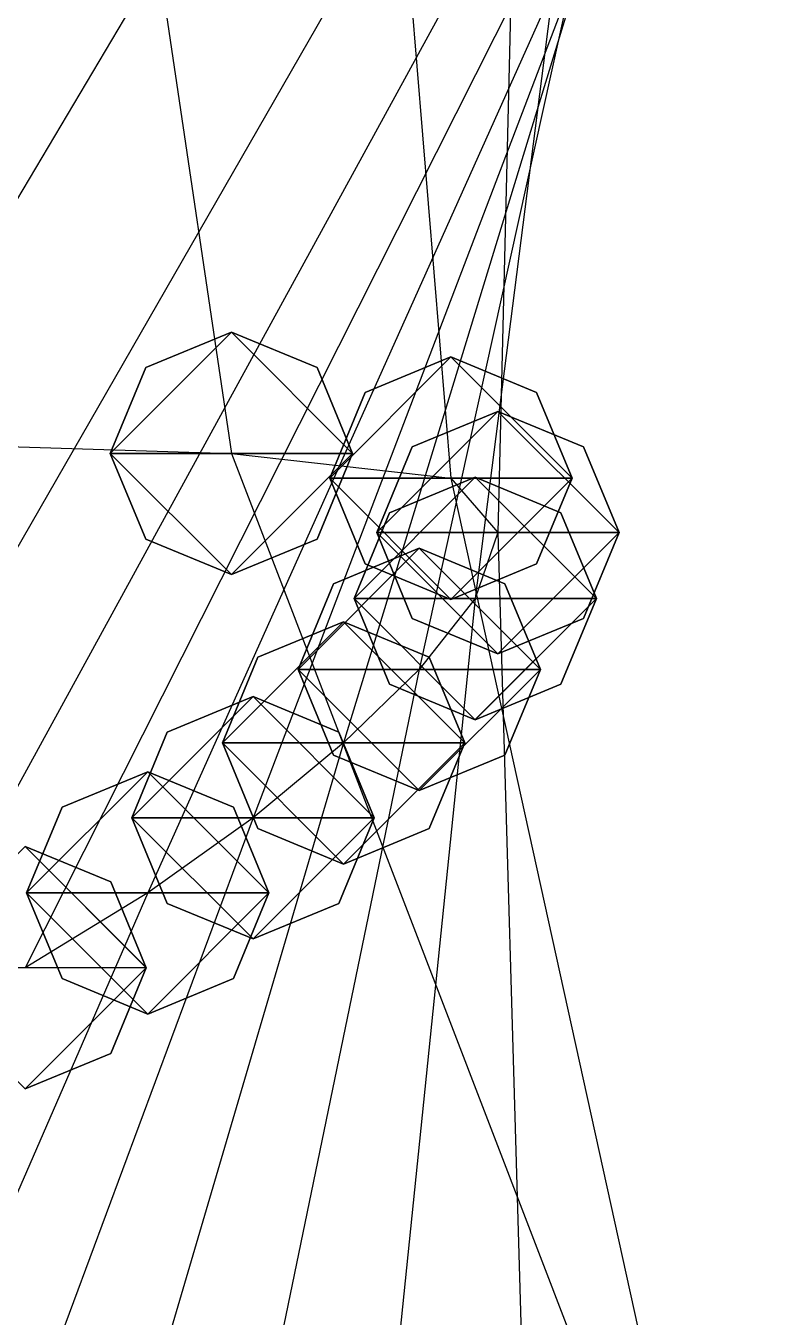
# Model space of a CAD drawing. Header units: metres. Extents: x -59 to 99, y -54 to 55.
# Drawn here: x 17.76 to 23.9, y -42.12 to -31.47 of the extents above; entities that cross this region are included whole.
import ezdxf

# ---------------------------------------------------------------- set-up
doc = ezdxf.new("R2010")
doc.units = ezdxf.units.M

msp = doc.modelspace()

# ---------------------------------------------------------------- linework, layer by layer
for p, q in [((17.856167, -24.179344, -226.0422), (19.45668, -34.996216, -230.62106)), ((20.374866, -24.415916, -222.66765), (21.267954, -35.200737, -227.69992)), ((21.91794, -24.778198, -217.48544), (21.655046, -35.650032, -221.26978)), ((22.865814, -25.227966, -211.04884), (21.468498, -36.19301, -213.49686)), ((23.448814, -25.732239, -203.83038), (21.00671, -36.778336, -205.11612)), ((23.780422, -26.268799, -196.1437), (20.382437, -37.384888, -196.42873)), ((23.901936, -26.82286, -188.20477), (19.634846, -38.001945, -187.59084)), ((23.807785, -27.383057, -180.18442), (18.766478, -38.622345, -178.70987)), ((23.455479, -27.937767, -172.24756), (17.753778, -39.23886, -169.88852)), ((22.7644, -28.472649, -164.59225), (16.542557, -39.84147, -161.26526)), ((21.603786, -28.967758, -157.50235), (15.020462, -40.412415, -153.09311)), ((19.771343, -29.39254, -151.4184), (12.923054, -40.910553, -145.96161)), ((19.771343, -29.39254, -151.4184), (12.923054, -40.910553, -145.96161)), ((19.45668, -33.996216, -230.6209), (18.749573, -34.28911, -230.62094)), ((19.45668, -33.996216, -230.6209), (18.749573, -34.28911, -230.62094)), ((19.45668, -33.996216, -230.6209), (18.749573, -34.28911, -230.62094)), ((19.45668, -33.996216, -230.6209), (18.749573, -34.28911, -230.62094)), ((20.163788, -34.28911, -230.62094), (19.45668, -33.996216, -230.6209)), ((20.163788, -34.28911, -230.62094), (19.45668, -33.996216, -230.6209)), ((20.163788, -34.28911, -230.62094), (19.45668, -33.996216, -230.6209)), ((20.163788, -34.28911, -230.62094), (19.45668, -33.996216, -230.6209)), ((18.749573, -34.28911, -230.62094), (18.45668, -34.996216, -230.62106)), ((18.749573, -34.28911, -230.62094), (18.45668, -34.996216, -230.62106)), ((18.749573, -34.28911, -230.62094), (18.45668, -34.996216, -230.62106)), ((18.749573, -34.28911, -230.62094), (18.45668, -34.996216, -230.62106)), ((20.45668, -34.996216, -230.62106), (20.163788, -34.28911, -230.62094)), ((20.45668, -34.996216, -230.62106), (20.163788, -34.28911, -230.62094)), ((20.45668, -34.996216, -230.62106), (20.163788, -34.28911, -230.62094)), ((20.45668, -34.996216, -230.62106), (20.163788, -34.28911, -230.62094)), ((21.267954, -34.200737, -227.69975), (20.560846, -34.49363, -227.6998)), ((21.267954, -34.200737, -227.69975), (20.560846, -34.49363, -227.6998)), ((21.267954, -34.200737, -227.69975), (20.560846, -34.49363, -227.6998)), ((21.267954, -34.200737, -227.69975), (20.560846, -34.49363, -227.6998)), ((21.975061, -34.49363, -227.6998), (21.267954, -34.200737, -227.69975)), ((21.975061, -34.49363, -227.6998), (21.267954, -34.200737, -227.69975)), ((21.975061, -34.49363, -227.6998), (21.267954, -34.200737, -227.69975)), ((21.975061, -34.49363, -227.6998), (21.267954, -34.200737, -227.69975)), ((20.560846, -34.49363, -227.6998), (20.267954, -35.200737, -227.69992)), ((20.560846, -34.49363, -227.6998), (20.267954, -35.200737, -227.69992)), ((20.560846, -34.49363, -227.6998), (20.267954, -35.200737, -227.69992)), ((20.560846, -34.49363, -227.6998), (20.267954, -35.200737, -227.69992)), ((22.267954, -35.200737, -227.69992), (21.975061, -34.49363, -227.6998)), ((22.267954, -35.200737, -227.69992), (21.975061, -34.49363, -227.6998)), ((22.267954, -35.200737, -227.69992), (21.975061, -34.49363, -227.6998)), ((22.267954, -35.200737, -227.69992), (21.975061, -34.49363, -227.6998)), ((21.655046, -34.650032, -221.2696), (20.947939, -34.942924, -221.26965)), ((21.655046, -34.650032, -221.2696), (20.947939, -34.942924, -221.26965)), ((21.655046, -34.650032, -221.2696), (20.947939, -34.942924, -221.26965)), ((21.655046, -34.650032, -221.2696), (20.947939, -34.942924, -221.26965)), ((22.362154, -34.942924, -221.26965), (21.655046, -34.650032, -221.2696)), ((22.362154, -34.942924, -221.26965), (21.655046, -34.650032, -221.2696)), ((22.362154, -34.942924, -221.26965), (21.655046, -34.650032, -221.2696)), ((22.362154, -34.942924, -221.26965), (21.655046, -34.650032, -221.2696)), ((15.117272, -34.86422, -232.50049), (19.45668, -34.996216, -230.62106)), ((18.45668, -34.996216, -230.62106), (18.749573, -35.703323, -230.62119)), ((18.45668, -34.996216, -230.62106), (18.749573, -35.703323, -230.62119)), ((18.45668, -34.996216, -230.62106), (18.749573, -35.703323, -230.62119)), ((18.45668, -34.996216, -230.62106), (18.749573, -35.703323, -230.62119)), ((19.45668, -34.996216, -230.62106), (21.267954, -35.200737, -227.69992)), ((19.45668, -34.996216, -230.62106), (23.58669, -45.74009, -236.24054)), ((20.163788, -35.703323, -230.62119), (20.45668, -34.996216, -230.62106)), ((20.163788, -35.703323, -230.62119), (20.45668, -34.996216, -230.62106)), ((20.163788, -35.703323, -230.62119), (20.45668, -34.996216, -230.62106)), ((20.163788, -35.703323, -230.62119), (20.45668, -34.996216, -230.62106)), ((20.947939, -34.942924, -221.26965), (20.655046, -35.650032, -221.26978)), ((20.947939, -34.942924, -221.26965), (20.655046, -35.650032, -221.26978)), ((20.947939, -34.942924, -221.26965), (20.655046, -35.650032, -221.26978)), ((20.947939, -34.942924, -221.26965), (20.655046, -35.650032, -221.26978)), ((22.655046, -35.650032, -221.26978), (22.362154, -34.942924, -221.26965)), ((22.655046, -35.650032, -221.26978), (22.362154, -34.942924, -221.26965)), ((22.655046, -35.650032, -221.26978), (22.362154, -34.942924, -221.26965)), ((22.655046, -35.650032, -221.26978), (22.362154, -34.942924, -221.26965)), ((20.267954, -35.200737, -227.69992), (20.560846, -35.907845, -227.70004)), ((20.267954, -35.200737, -227.69992), (20.560846, -35.907845, -227.70004)), ((20.267954, -35.200737, -227.69992), (20.560846, -35.907845, -227.70004)), ((20.267954, -35.200737, -227.69992), (20.560846, -35.907845, -227.70004)), ((21.468498, -35.19301, -213.49669), (20.76139, -35.4859, -213.49673)), ((21.468498, -35.19301, -213.49669), (20.76139, -35.4859, -213.49673)), ((21.468498, -35.19301, -213.49669), (20.76139, -35.4859, -213.49673)), ((21.468498, -35.19301, -213.49669), (20.76139, -35.4859, -213.49673)), ((21.267954, -35.200737, -227.69992), (21.655046, -35.650032, -221.26978)), ((21.267954, -35.200737, -227.69992), (23.586693, -45.74009, -236.24054)), ((22.175606, -35.4859, -213.49673), (21.468498, -35.19301, -213.49669)), ((22.175606, -35.4859, -213.49673), (21.468498, -35.19301, -213.49669)), ((22.175606, -35.4859, -213.49673), (21.468498, -35.19301, -213.49669)), ((22.175606, -35.4859, -213.49673), (21.468498, -35.19301, -213.49669)), ((21.975061, -35.907845, -227.70004), (22.267954, -35.200737, -227.69992)), ((21.975061, -35.907845, -227.70004), (22.267954, -35.200737, -227.69992)), ((21.975061, -35.907845, -227.70004), (22.267954, -35.200737, -227.69992)), ((21.975061, -35.907845, -227.70004), (22.267954, -35.200737, -227.69992)), ((20.76139, -35.4859, -213.49673), (20.468498, -36.19301, -213.49686)), ((20.76139, -35.4859, -213.49673), (20.468498, -36.19301, -213.49686)), ((20.76139, -35.4859, -213.49673), (20.468498, -36.19301, -213.49686)), ((20.76139, -35.4859, -213.49673), (20.468498, -36.19301, -213.49686)), ((22.468498, -36.19301, -213.49686), (22.175606, -35.4859, -213.49673)), ((22.468498, -36.19301, -213.49686), (22.175606, -35.4859, -213.49673)), ((22.468498, -36.19301, -213.49686), (22.175606, -35.4859, -213.49673)), ((22.468498, -36.19301, -213.49686), (22.175606, -35.4859, -213.49673)), ((20.655046, -35.650032, -221.26978), (20.947939, -36.35714, -221.2699)), ((20.655046, -35.650032, -221.26978), (20.947939, -36.35714, -221.2699)), ((20.655046, -35.650032, -221.26978), (20.947939, -36.35714, -221.2699)), ((20.655046, -35.650032, -221.26978), (20.947939, -36.35714, -221.2699)), ((21.655046, -35.650032, -221.26978), (21.468498, -36.19301, -213.49686)), ((21.655046, -35.650032, -221.26978), (21.967289, -46.427788, -226.39653)), ((22.362154, -36.35714, -221.2699), (22.655046, -35.650032, -221.26978)), ((22.362154, -36.35714, -221.2699), (22.655046, -35.650032, -221.26978)), ((22.362154, -36.35714, -221.2699), (22.655046, -35.650032, -221.26978)), ((22.362154, -36.35714, -221.2699), (22.655046, -35.650032, -221.26978)), ((18.749573, -35.703323, -230.62119), (19.45668, -35.996216, -230.62123)), ((18.749573, -35.703323, -230.62119), (19.45668, -35.996216, -230.62123)), ((18.749573, -35.703323, -230.62119), (19.45668, -35.996216, -230.62123)), ((18.749573, -35.703323, -230.62119), (19.45668, -35.996216, -230.62123)), ((19.45668, -35.996216, -230.62123), (20.163788, -35.703323, -230.62119)), ((19.45668, -35.996216, -230.62123), (20.163788, -35.703323, -230.62119)), ((19.45668, -35.996216, -230.62123), (20.163788, -35.703323, -230.62119)), ((19.45668, -35.996216, -230.62123), (20.163788, -35.703323, -230.62119)), ((21.00671, -35.778336, -205.11595), (20.299603, -36.071228, -205.116)), ((21.00671, -35.778336, -205.11595), (20.299603, -36.071228, -205.116)), ((21.00671, -35.778336, -205.11595), (20.299603, -36.071228, -205.116)), ((21.00671, -35.778336, -205.11595), (20.299603, -36.071228, -205.116)), ((21.713818, -36.071228, -205.116), (21.00671, -35.778336, -205.11595)), ((21.713818, -36.071228, -205.116), (21.00671, -35.778336, -205.11595)), ((21.713818, -36.071228, -205.116), (21.00671, -35.778336, -205.11595)), ((21.713818, -36.071228, -205.116), (21.00671, -35.778336, -205.11595)), ((20.560846, -35.907845, -227.70004), (21.267954, -36.200737, -227.70009)), ((20.560846, -35.907845, -227.70004), (21.267954, -36.200737, -227.70009)), ((20.560846, -35.907845, -227.70004), (21.267954, -36.200737, -227.70009)), ((20.560846, -35.907845, -227.70004), (21.267954, -36.200737, -227.70009)), ((21.267954, -36.200737, -227.70009), (21.975061, -35.907845, -227.70004)), ((21.267954, -36.200737, -227.70009), (21.975061, -35.907845, -227.70004)), ((21.267954, -36.200737, -227.70009), (21.975061, -35.907845, -227.70004)), ((21.267954, -36.200737, -227.70009), (21.975061, -35.907845, -227.70004)), ((20.299603, -36.071228, -205.116), (20.00671, -36.778336, -205.11612)), ((20.299603, -36.071228, -205.116), (20.00671, -36.778336, -205.11612)), ((20.299603, -36.071228, -205.116), (20.00671, -36.778336, -205.11612)), ((20.299603, -36.071228, -205.116), (20.00671, -36.778336, -205.11612)), ((22.00671, -36.778336, -205.11612), (21.713818, -36.071228, -205.116)), ((22.00671, -36.778336, -205.11612), (21.713818, -36.071228, -205.116)), ((22.00671, -36.778336, -205.11612), (21.713818, -36.071228, -205.116)), ((22.00671, -36.778336, -205.11612), (21.713818, -36.071228, -205.116)), ((21.468498, -36.19301, -213.49686), (20.347887, -47.11548, -216.55252)), ((20.468498, -36.19301, -213.49686), (20.76139, -36.900116, -213.49698)), ((20.468498, -36.19301, -213.49686), (20.76139, -36.900116, -213.49698)), ((20.468498, -36.19301, -213.49686), (20.76139, -36.900116, -213.49698)), ((20.468498, -36.19301, -213.49686), (20.76139, -36.900116, -213.49698)), ((21.468498, -36.19301, -213.49686), (21.00671, -36.778336, -205.11612)), ((22.175606, -36.900116, -213.49698), (22.468498, -36.19301, -213.49686)), ((22.175606, -36.900116, -213.49698), (22.468498, -36.19301, -213.49686)), ((22.175606, -36.900116, -213.49698), (22.468498, -36.19301, -213.49686)), ((22.175606, -36.900116, -213.49698), (22.468498, -36.19301, -213.49686)), ((20.382437, -36.384888, -196.42856), (19.67533, -36.67778, -196.4286)), ((20.382437, -36.384888, -196.42856), (19.67533, -36.67778, -196.4286)), ((20.382437, -36.384888, -196.42856), (19.67533, -36.67778, -196.4286)), ((20.382437, -36.384888, -196.42856), (19.67533, -36.67778, -196.4286)), ((21.089544, -36.67778, -196.4286), (20.382437, -36.384888, -196.42856)), ((21.089544, -36.67778, -196.4286), (20.382437, -36.384888, -196.42856)), ((21.089544, -36.67778, -196.4286), (20.382437, -36.384888, -196.42856)), ((21.089544, -36.67778, -196.4286), (20.382437, -36.384888, -196.42856)), ((20.947939, -36.35714, -221.2699), (21.655046, -36.650032, -221.26994)), ((20.947939, -36.35714, -221.2699), (21.655046, -36.650032, -221.26994)), ((20.947939, -36.35714, -221.2699), (21.655046, -36.650032, -221.26994)), ((20.947939, -36.35714, -221.2699), (21.655046, -36.650032, -221.26994)), ((21.655046, -36.650032, -221.26994), (22.362154, -36.35714, -221.2699)), ((21.655046, -36.650032, -221.26994), (22.362154, -36.35714, -221.2699)), ((21.655046, -36.650032, -221.26994), (22.362154, -36.35714, -221.2699)), ((21.655046, -36.650032, -221.26994), (22.362154, -36.35714, -221.2699)), ((19.67533, -36.67778, -196.4286), (19.382437, -37.384888, -196.42873)), ((19.67533, -36.67778, -196.4286), (19.382437, -37.384888, -196.42873)), ((19.67533, -36.67778, -196.4286), (19.382437, -37.384888, -196.42873)), ((19.67533, -36.67778, -196.4286), (19.382437, -37.384888, -196.42873)), ((21.382437, -37.384888, -196.42873), (21.089544, -36.67778, -196.4286)), ((21.382437, -37.384888, -196.42873), (21.089544, -36.67778, -196.4286)), ((21.382437, -37.384888, -196.42873), (21.089544, -36.67778, -196.4286)), ((21.382437, -37.384888, -196.42873), (21.089544, -36.67778, -196.4286)), ((21.00671, -36.778336, -205.11612), (18.728481, -47.803177, -206.7085)), ((20.00671, -36.778336, -205.11612), (20.299603, -37.485443, -205.11624)), ((20.00671, -36.778336, -205.11612), (20.299603, -37.485443, -205.11624)), ((20.00671, -36.778336, -205.11612), (20.299603, -37.485443, -205.11624)), ((20.00671, -36.778336, -205.11612), (20.299603, -37.485443, -205.11624)), ((21.00671, -36.778336, -205.11612), (20.382437, -37.384888, -196.42873)), ((21.713818, -37.485443, -205.11624), (22.00671, -36.778336, -205.11612)), ((21.713818, -37.485443, -205.11624), (22.00671, -36.778336, -205.11612)), ((21.713818, -37.485443, -205.11624), (22.00671, -36.778336, -205.11612)), ((21.713818, -37.485443, -205.11624), (22.00671, -36.778336, -205.11612)), ((20.76139, -36.900116, -213.49698), (21.468498, -37.19301, -213.49702)), ((20.76139, -36.900116, -213.49698), (21.468498, -37.19301, -213.49702)), ((20.76139, -36.900116, -213.49698), (21.468498, -37.19301, -213.49702)), ((20.76139, -36.900116, -213.49698), (21.468498, -37.19301, -213.49702)), ((21.468498, -37.19301, -213.49702), (22.175606, -36.900116, -213.49698)), ((21.468498, -37.19301, -213.49702), (22.175606, -36.900116, -213.49698)), ((21.468498, -37.19301, -213.49702), (22.175606, -36.900116, -213.49698)), ((21.468498, -37.19301, -213.49702), (22.175606, -36.900116, -213.49698)), ((19.634846, -37.001945, -187.59067), (18.927738, -37.294838, -187.59071)), ((19.634846, -37.001945, -187.59067), (18.927738, -37.294838, -187.59071)), ((19.634846, -37.001945, -187.59067), (18.927738, -37.294838, -187.59071)), ((19.634846, -37.001945, -187.59067), (18.927738, -37.294838, -187.59071)), ((20.341953, -37.294838, -187.59071), (19.634846, -37.001945, -187.59067)), ((20.341953, -37.294838, -187.59071), (19.634846, -37.001945, -187.59067)), ((20.341953, -37.294838, -187.59071), (19.634846, -37.001945, -187.59067)), ((20.341953, -37.294838, -187.59071), (19.634846, -37.001945, -187.59067)), ((20.382437, -37.384888, -196.42873), (17.109081, -48.490868, -196.86449)), ((18.927738, -37.294838, -187.59071), (18.634846, -38.001945, -187.59084)), ((18.927738, -37.294838, -187.59071), (18.634846, -38.001945, -187.59084)), ((18.927738, -37.294838, -187.59071), (18.634846, -38.001945, -187.59084)), ((18.927738, -37.294838, -187.59071), (18.634846, -38.001945, -187.59084)), ((19.382437, -37.384888, -196.42873), (19.67533, -38.091995, -196.42885)), ((19.382437, -37.384888, -196.42873), (19.67533, -38.091995, -196.42885)), ((19.382437, -37.384888, -196.42873), (19.67533, -38.091995, -196.42885)), ((19.382437, -37.384888, -196.42873), (19.67533, -38.091995, -196.42885)), ((20.382437, -37.384888, -196.42873), (19.634846, -38.001945, -187.59084)), ((20.634846, -38.001945, -187.59084), (20.341953, -37.294838, -187.59071)), ((20.634846, -38.001945, -187.59084), (20.341953, -37.294838, -187.59071)), ((20.634846, -38.001945, -187.59084), (20.341953, -37.294838, -187.59071)), ((20.634846, -38.001945, -187.59084), (20.341953, -37.294838, -187.59071)), ((21.089544, -38.091995, -196.42885), (21.382437, -37.384888, -196.42873)), ((21.089544, -38.091995, -196.42885), (21.382437, -37.384888, -196.42873)), ((21.089544, -38.091995, -196.42885), (21.382437, -37.384888, -196.42873)), ((21.089544, -38.091995, -196.42885), (21.382437, -37.384888, -196.42873)), ((20.299603, -37.485443, -205.11624), (21.00671, -37.778336, -205.11629)), ((20.299603, -37.485443, -205.11624), (21.00671, -37.778336, -205.11629)), ((20.299603, -37.485443, -205.11624), (21.00671, -37.778336, -205.11629)), ((20.299603, -37.485443, -205.11624), (21.00671, -37.778336, -205.11629)), ((21.00671, -37.778336, -205.11629), (21.713818, -37.485443, -205.11624)), ((21.00671, -37.778336, -205.11629), (21.713818, -37.485443, -205.11624)), ((21.00671, -37.778336, -205.11629), (21.713818, -37.485443, -205.11624)), ((21.00671, -37.778336, -205.11629), (21.713818, -37.485443, -205.11624)), ((18.766478, -37.622345, -178.7097), (18.05937, -37.915237, -178.70975)), ((18.766478, -37.622345, -178.7097), (18.05937, -37.915237, -178.70975)), ((18.766478, -37.622345, -178.7097), (18.05937, -37.915237, -178.70975)), ((18.766478, -37.622345, -178.7097), (18.05937, -37.915237, -178.70975)), ((19.473585, -37.915237, -178.70975), (18.766478, -37.622345, -178.7097)), ((19.473585, -37.915237, -178.70975), (18.766478, -37.622345, -178.7097)), ((19.473585, -37.915237, -178.70975), (18.766478, -37.622345, -178.7097)), ((19.473585, -37.915237, -178.70975), (18.766478, -37.622345, -178.7097)), ((18.05937, -37.915237, -178.70975), (17.766478, -38.622345, -178.70987)), ((18.05937, -37.915237, -178.70975), (17.766478, -38.622345, -178.70987)), ((18.05937, -37.915237, -178.70975), (17.766478, -38.622345, -178.70987)), ((18.05937, -37.915237, -178.70975), (17.766478, -38.622345, -178.70987)), ((19.766478, -38.622345, -178.70987), (19.473585, -37.915237, -178.70975)), ((19.766478, -38.622345, -178.70987), (19.473585, -37.915237, -178.70975)), ((19.766478, -38.622345, -178.70987), (19.473585, -37.915237, -178.70975)), ((19.766478, -38.622345, -178.70987), (19.473585, -37.915237, -178.70975)), ((19.634846, -38.001945, -187.59084), (15.4896755, -49.178566, -187.02048)), ((18.634846, -38.001945, -187.59084), (18.927738, -38.709053, -187.59096)), ((18.634846, -38.001945, -187.59084), (18.927738, -38.709053, -187.59096)), ((18.634846, -38.001945, -187.59084), (18.927738, -38.709053, -187.59096)), ((18.634846, -38.001945, -187.59084), (18.927738, -38.709053, -187.59096)), ((19.634846, -38.001945, -187.59084), (18.766478, -38.622345, -178.70987)), ((20.341953, -38.709053, -187.59096), (20.634846, -38.001945, -187.59084)), ((20.341953, -38.709053, -187.59096), (20.634846, -38.001945, -187.59084)), ((20.341953, -38.709053, -187.59096), (20.634846, -38.001945, -187.59084)), ((20.341953, -38.709053, -187.59096), (20.634846, -38.001945, -187.59084)), ((19.67533, -38.091995, -196.42885), (20.382437, -38.384888, -196.4289)), ((19.67533, -38.091995, -196.42885), (20.382437, -38.384888, -196.4289)), ((19.67533, -38.091995, -196.42885), (20.382437, -38.384888, -196.4289)), ((19.67533, -38.091995, -196.42885), (20.382437, -38.384888, -196.4289)), ((20.382437, -38.384888, -196.4289), (21.089544, -38.091995, -196.42885)), ((20.382437, -38.384888, -196.4289), (21.089544, -38.091995, -196.42885)), ((20.382437, -38.384888, -196.4289), (21.089544, -38.091995, -196.42885)), ((20.382437, -38.384888, -196.4289), (21.089544, -38.091995, -196.42885)), ((18.460886, -38.531754, -169.8884), (17.753778, -38.23886, -169.88835)), ((18.460886, -38.531754, -169.8884), (17.753778, -38.23886, -169.88835)), ((18.460886, -38.531754, -169.8884), (17.753778, -38.23886, -169.88835)), ((18.460886, -38.531754, -169.8884), (17.753778, -38.23886, -169.88835)), ((18.753778, -39.23886, -169.88852), (18.460886, -38.531754, -169.8884)), ((18.753778, -39.23886, -169.88852), (18.460886, -38.531754, -169.8884)), ((18.753778, -39.23886, -169.88852), (18.460886, -38.531754, -169.8884)), ((18.753778, -39.23886, -169.88852), (18.460886, -38.531754, -169.8884)), ((18.766478, -38.622345, -178.70987), (13.870272, -49.866257, -177.17647)), ((18.766478, -38.622345, -178.70987), (17.753778, -39.23886, -169.88852)), ((17.766478, -38.622345, -178.70987), (18.05937, -39.329453, -178.70999)), ((17.766478, -38.622345, -178.70987), (18.05937, -39.329453, -178.70999)), ((17.766478, -38.622345, -178.70987), (18.05937, -39.329453, -178.70999)), ((17.766478, -38.622345, -178.70987), (18.05937, -39.329453, -178.70999)), ((19.473585, -39.329453, -178.70999), (19.766478, -38.622345, -178.70987)), ((19.473585, -39.329453, -178.70999), (19.766478, -38.622345, -178.70987)), ((19.473585, -39.329453, -178.70999), (19.766478, -38.622345, -178.70987)), ((19.473585, -39.329453, -178.70999), (19.766478, -38.622345, -178.70987)), ((18.927738, -38.709053, -187.59096), (19.634846, -39.001945, -187.591)), ((18.927738, -38.709053, -187.59096), (19.634846, -39.001945, -187.591)), ((18.927738, -38.709053, -187.59096), (19.634846, -39.001945, -187.591)), ((18.927738, -38.709053, -187.59096), (19.634846, -39.001945, -187.591)), ((19.634846, -39.001945, -187.591), (20.341953, -38.709053, -187.59096)), ((19.634846, -39.001945, -187.591), (20.341953, -38.709053, -187.59096)), ((19.634846, -39.001945, -187.591), (20.341953, -38.709053, -187.59096)), ((19.634846, -39.001945, -187.591), (20.341953, -38.709053, -187.59096)), ((18.460886, -39.94597, -169.88864), (18.753778, -39.23886, -169.88852)), ((18.460886, -39.94597, -169.88864), (18.753778, -39.23886, -169.88852)), ((18.460886, -39.94597, -169.88864), (18.753778, -39.23886, -169.88852)), ((18.460886, -39.94597, -169.88864), (18.753778, -39.23886, -169.88852)), ((18.05937, -39.329453, -178.70999), (18.766478, -39.622345, -178.71004)), ((18.05937, -39.329453, -178.70999), (18.766478, -39.622345, -178.71004)), ((18.05937, -39.329453, -178.70999), (18.766478, -39.622345, -178.71004)), ((18.05937, -39.329453, -178.70999), (18.766478, -39.622345, -178.71004)), ((18.766478, -39.622345, -178.71004), (19.473585, -39.329453, -178.70999)), ((18.766478, -39.622345, -178.71004), (19.473585, -39.329453, -178.70999)), ((18.766478, -39.622345, -178.71004), (19.473585, -39.329453, -178.70999)), ((18.766478, -39.622345, -178.71004), (19.473585, -39.329453, -178.70999)), ((17.753778, -40.23886, -169.88869), (18.460886, -39.94597, -169.88864)), ((17.753778, -40.23886, -169.88869), (18.460886, -39.94597, -169.88864)), ((17.753778, -40.23886, -169.88869), (18.460886, -39.94597, -169.88864)), ((17.753778, -40.23886, -169.88869), (18.460886, -39.94597, -169.88864))]:
    msp.add_line(p, q)
for points in [[(18.45668, -34.996216, -230.62106), (18.749573, -34.28911, -230.62094), (19.45668, -33.996216, -230.6209), (19.45678, -33.996117, -230.62079)], [(18.45668, -34.996216, -230.62106), (18.749573, -34.28911, -230.62094), (19.45668, -33.996216, -230.6209), (19.45678, -33.996117, -230.62079)], [(18.45668, -34.996216, -230.62106), (18.749573, -34.28911, -230.62094), (19.45668, -33.996216, -230.6209), (19.45678, -33.996117, -230.62079)], [(18.45668, -34.996216, -230.62106), (18.749573, -34.28911, -230.62094), (19.45668, -33.996216, -230.6209), (19.45678, -33.996117, -230.62079)], [(18.45668, -34.996216, -230.62106), (19.45668, -33.996216, -230.6209), (20.45668, -34.996216, -230.62106), (20.45678, -34.996117, -230.62096)], [(18.45668, -34.996216, -230.62106), (19.45668, -33.996216, -230.6209), (20.45668, -34.996216, -230.62106), (20.45678, -34.996117, -230.62096)], [(18.45668, -34.996216, -230.62106), (19.45668, -33.996216, -230.6209), (20.45668, -34.996216, -230.62106), (20.45678, -34.996117, -230.62096)], [(18.45668, -34.996216, -230.62106), (19.45668, -33.996216, -230.6209), (20.45668, -34.996216, -230.62106), (20.45678, -34.996117, -230.62096)], [(19.45668, -33.996216, -230.6209), (20.163788, -34.28911, -230.62094), (20.45668, -34.996216, -230.62106), (20.45678, -34.996117, -230.62096)], [(19.45668, -33.996216, -230.6209), (20.163788, -34.28911, -230.62094), (20.45668, -34.996216, -230.62106), (20.45678, -34.996117, -230.62096)], [(19.45668, -33.996216, -230.6209), (20.163788, -34.28911, -230.62094), (20.45668, -34.996216, -230.62106), (20.45678, -34.996117, -230.62096)], [(19.45668, -33.996216, -230.6209), (20.163788, -34.28911, -230.62094), (20.45668, -34.996216, -230.62106), (20.45678, -34.996117, -230.62096)], [(20.267954, -35.200737, -227.69992), (20.560846, -34.49363, -227.6998), (21.267954, -34.200737, -227.69975), (21.268053, -34.200638, -227.69965)], [(20.267954, -35.200737, -227.69992), (20.560846, -34.49363, -227.6998), (21.267954, -34.200737, -227.69975), (21.268053, -34.200638, -227.69965)], [(20.267954, -35.200737, -227.69992), (20.560846, -34.49363, -227.6998), (21.267954, -34.200737, -227.69975), (21.268053, -34.200638, -227.69965)], [(20.267954, -35.200737, -227.69992), (20.560846, -34.49363, -227.6998), (21.267954, -34.200737, -227.69975), (21.268053, -34.200638, -227.69965)], [(20.267954, -35.200737, -227.69992), (21.267954, -34.200737, -227.69975), (22.267954, -35.200737, -227.69992), (22.268053, -35.200638, -227.69981)], [(20.267954, -35.200737, -227.69992), (21.267954, -34.200737, -227.69975), (22.267954, -35.200737, -227.69992), (22.268053, -35.200638, -227.69981)], [(20.267954, -35.200737, -227.69992), (21.267954, -34.200737, -227.69975), (22.267954, -35.200737, -227.69992), (22.268053, -35.200638, -227.69981)], [(20.267954, -35.200737, -227.69992), (21.267954, -34.200737, -227.69975), (22.267954, -35.200737, -227.69992), (22.268053, -35.200638, -227.69981)], [(21.267954, -34.200737, -227.69975), (21.975061, -34.49363, -227.6998), (22.267954, -35.200737, -227.69992), (22.268053, -35.200638, -227.69981)], [(21.267954, -34.200737, -227.69975), (21.975061, -34.49363, -227.6998), (22.267954, -35.200737, -227.69992), (22.268053, -35.200638, -227.69981)], [(21.267954, -34.200737, -227.69975), (21.975061, -34.49363, -227.6998), (22.267954, -35.200737, -227.69992), (22.268053, -35.200638, -227.69981)], [(21.267954, -34.200737, -227.69975), (21.975061, -34.49363, -227.6998), (22.267954, -35.200737, -227.69992), (22.268053, -35.200638, -227.69981)], [(20.655046, -35.650032, -221.26978), (20.947939, -34.942924, -221.26965), (21.655046, -34.650032, -221.2696), (21.655146, -34.649933, -221.2695)], [(20.655046, -35.650032, -221.26978), (20.947939, -34.942924, -221.26965), (21.655046, -34.650032, -221.2696), (21.655146, -34.649933, -221.2695)], [(20.655046, -35.650032, -221.26978), (20.947939, -34.942924, -221.26965), (21.655046, -34.650032, -221.2696), (21.655146, -34.649933, -221.2695)], [(20.655046, -35.650032, -221.26978), (20.947939, -34.942924, -221.26965), (21.655046, -34.650032, -221.2696), (21.655146, -34.649933, -221.2695)], [(20.655046, -35.650032, -221.26978), (21.655046, -34.650032, -221.2696), (22.655046, -35.650032, -221.26978), (22.655146, -35.649933, -221.26967)], [(20.655046, -35.650032, -221.26978), (21.655046, -34.650032, -221.2696), (22.655046, -35.650032, -221.26978), (22.655146, -35.649933, -221.26967)], [(20.655046, -35.650032, -221.26978), (21.655046, -34.650032, -221.2696), (22.655046, -35.650032, -221.26978), (22.655146, -35.649933, -221.26967)], [(20.655046, -35.650032, -221.26978), (21.655046, -34.650032, -221.2696), (22.655046, -35.650032, -221.26978), (22.655146, -35.649933, -221.26967)], [(21.655046, -34.650032, -221.2696), (22.362154, -34.942924, -221.26965), (22.655046, -35.650032, -221.26978), (22.655146, -35.649933, -221.26967)], [(21.655046, -34.650032, -221.2696), (22.362154, -34.942924, -221.26965), (22.655046, -35.650032, -221.26978), (22.655146, -35.649933, -221.26967)], [(21.655046, -34.650032, -221.2696), (22.362154, -34.942924, -221.26965), (22.655046, -35.650032, -221.26978), (22.655146, -35.649933, -221.26967)], [(21.655046, -34.650032, -221.2696), (22.362154, -34.942924, -221.26965), (22.655046, -35.650032, -221.26978), (22.655146, -35.649933, -221.26967)], [(19.45668, -35.996216, -230.62123), (18.749573, -35.703323, -230.62119), (18.45668, -34.996216, -230.62106), (18.45678, -34.996117, -230.62096)], [(20.45668, -34.996216, -230.62106), (19.45668, -35.996216, -230.62123), (18.45668, -34.996216, -230.62106), (18.45678, -34.996117, -230.62096)], [(19.45668, -35.996216, -230.62123), (18.749573, -35.703323, -230.62119), (18.45668, -34.996216, -230.62106), (18.45678, -34.996117, -230.62096)], [(20.45668, -34.996216, -230.62106), (19.45668, -35.996216, -230.62123), (18.45668, -34.996216, -230.62106), (18.45678, -34.996117, -230.62096)], [(19.45668, -35.996216, -230.62123), (18.749573, -35.703323, -230.62119), (18.45668, -34.996216, -230.62106), (18.45678, -34.996117, -230.62096)], [(20.45668, -34.996216, -230.62106), (19.45668, -35.996216, -230.62123), (18.45668, -34.996216, -230.62106), (18.45678, -34.996117, -230.62096)], [(19.45668, -35.996216, -230.62123), (18.749573, -35.703323, -230.62119), (18.45668, -34.996216, -230.62106), (18.45678, -34.996117, -230.62096)], [(20.45668, -34.996216, -230.62106), (19.45668, -35.996216, -230.62123), (18.45668, -34.996216, -230.62106), (18.45678, -34.996117, -230.62096)], [(20.45668, -34.996216, -230.62106), (20.163788, -35.703323, -230.62119), (19.45668, -35.996216, -230.62123), (19.45678, -35.996117, -230.62112)], [(20.45668, -34.996216, -230.62106), (20.163788, -35.703323, -230.62119), (19.45668, -35.996216, -230.62123), (19.45678, -35.996117, -230.62112)], [(20.45668, -34.996216, -230.62106), (20.163788, -35.703323, -230.62119), (19.45668, -35.996216, -230.62123), (19.45678, -35.996117, -230.62112)], [(20.45668, -34.996216, -230.62106), (20.163788, -35.703323, -230.62119), (19.45668, -35.996216, -230.62123), (19.45678, -35.996117, -230.62112)], [(21.267954, -36.200737, -227.70009), (20.560846, -35.907845, -227.70004), (20.267954, -35.200737, -227.69992), (20.268053, -35.200638, -227.69981)], [(22.267954, -35.200737, -227.69992), (21.267954, -36.200737, -227.70009), (20.267954, -35.200737, -227.69992), (20.268053, -35.200638, -227.69981)], [(21.267954, -36.200737, -227.70009), (20.560846, -35.907845, -227.70004), (20.267954, -35.200737, -227.69992), (20.268053, -35.200638, -227.69981)], [(22.267954, -35.200737, -227.69992), (21.267954, -36.200737, -227.70009), (20.267954, -35.200737, -227.69992), (20.268053, -35.200638, -227.69981)], [(21.267954, -36.200737, -227.70009), (20.560846, -35.907845, -227.70004), (20.267954, -35.200737, -227.69992), (20.268053, -35.200638, -227.69981)], [(22.267954, -35.200737, -227.69992), (21.267954, -36.200737, -227.70009), (20.267954, -35.200737, -227.69992), (20.268053, -35.200638, -227.69981)], [(21.267954, -36.200737, -227.70009), (20.560846, -35.907845, -227.70004), (20.267954, -35.200737, -227.69992), (20.268053, -35.200638, -227.69981)], [(22.267954, -35.200737, -227.69992), (21.267954, -36.200737, -227.70009), (20.267954, -35.200737, -227.69992), (20.268053, -35.200638, -227.69981)], [(20.468498, -36.19301, -213.49686), (20.76139, -35.4859, -213.49673), (21.468498, -35.19301, -213.49669), (21.468597, -35.19291, -213.49658)], [(20.468498, -36.19301, -213.49686), (20.76139, -35.4859, -213.49673), (21.468498, -35.19301, -213.49669), (21.468597, -35.19291, -213.49658)], [(20.468498, -36.19301, -213.49686), (20.76139, -35.4859, -213.49673), (21.468498, -35.19301, -213.49669), (21.468597, -35.19291, -213.49658)], [(20.468498, -36.19301, -213.49686), (20.76139, -35.4859, -213.49673), (21.468498, -35.19301, -213.49669), (21.468597, -35.19291, -213.49658)], [(20.468498, -36.19301, -213.49686), (21.468498, -35.19301, -213.49669), (22.468498, -36.19301, -213.49686), (22.468597, -36.19291, -213.49675)], [(20.468498, -36.19301, -213.49686), (21.468498, -35.19301, -213.49669), (22.468498, -36.19301, -213.49686), (22.468597, -36.19291, -213.49675)], [(20.468498, -36.19301, -213.49686), (21.468498, -35.19301, -213.49669), (22.468498, -36.19301, -213.49686), (22.468597, -36.19291, -213.49675)], [(20.468498, -36.19301, -213.49686), (21.468498, -35.19301, -213.49669), (22.468498, -36.19301, -213.49686), (22.468597, -36.19291, -213.49675)], [(22.267954, -35.200737, -227.69992), (21.975061, -35.907845, -227.70004), (21.267954, -36.200737, -227.70009), (21.268053, -36.200638, -227.69998)], [(22.267954, -35.200737, -227.69992), (21.975061, -35.907845, -227.70004), (21.267954, -36.200737, -227.70009), (21.268053, -36.200638, -227.69998)], [(22.267954, -35.200737, -227.69992), (21.975061, -35.907845, -227.70004), (21.267954, -36.200737, -227.70009), (21.268053, -36.200638, -227.69998)], [(22.267954, -35.200737, -227.69992), (21.975061, -35.907845, -227.70004), (21.267954, -36.200737, -227.70009), (21.268053, -36.200638, -227.69998)], [(21.468498, -35.19301, -213.49669), (22.175606, -35.4859, -213.49673), (22.468498, -36.19301, -213.49686), (22.468597, -36.19291, -213.49675)], [(21.468498, -35.19301, -213.49669), (22.175606, -35.4859, -213.49673), (22.468498, -36.19301, -213.49686), (22.468597, -36.19291, -213.49675)], [(21.468498, -35.19301, -213.49669), (22.175606, -35.4859, -213.49673), (22.468498, -36.19301, -213.49686), (22.468597, -36.19291, -213.49675)], [(21.468498, -35.19301, -213.49669), (22.175606, -35.4859, -213.49673), (22.468498, -36.19301, -213.49686), (22.468597, -36.19291, -213.49675)], [(21.655046, -36.650032, -221.26994), (20.947939, -36.35714, -221.2699), (20.655046, -35.650032, -221.26978), (20.655146, -35.649933, -221.26967)], [(22.655046, -35.650032, -221.26978), (21.655046, -36.650032, -221.26994), (20.655046, -35.650032, -221.26978), (20.655146, -35.649933, -221.26967)], [(21.655046, -36.650032, -221.26994), (20.947939, -36.35714, -221.2699), (20.655046, -35.650032, -221.26978), (20.655146, -35.649933, -221.26967)], [(22.655046, -35.650032, -221.26978), (21.655046, -36.650032, -221.26994), (20.655046, -35.650032, -221.26978), (20.655146, -35.649933, -221.26967)], [(21.655046, -36.650032, -221.26994), (20.947939, -36.35714, -221.2699), (20.655046, -35.650032, -221.26978), (20.655146, -35.649933, -221.26967)], [(22.655046, -35.650032, -221.26978), (21.655046, -36.650032, -221.26994), (20.655046, -35.650032, -221.26978), (20.655146, -35.649933, -221.26967)], [(21.655046, -36.650032, -221.26994), (20.947939, -36.35714, -221.2699), (20.655046, -35.650032, -221.26978), (20.655146, -35.649933, -221.26967)], [(22.655046, -35.650032, -221.26978), (21.655046, -36.650032, -221.26994), (20.655046, -35.650032, -221.26978), (20.655146, -35.649933, -221.26967)], [(22.655046, -35.650032, -221.26978), (22.362154, -36.35714, -221.2699), (21.655046, -36.650032, -221.26994), (21.655146, -36.649933, -221.26984)], [(22.655046, -35.650032, -221.26978), (22.362154, -36.35714, -221.2699), (21.655046, -36.650032, -221.26994), (21.655146, -36.649933, -221.26984)], [(22.655046, -35.650032, -221.26978), (22.362154, -36.35714, -221.2699), (21.655046, -36.650032, -221.26994), (21.655146, -36.649933, -221.26984)], [(22.655046, -35.650032, -221.26978), (22.362154, -36.35714, -221.2699), (21.655046, -36.650032, -221.26994), (21.655146, -36.649933, -221.26984)], [(20.00671, -36.778336, -205.11612), (20.299603, -36.071228, -205.116), (21.00671, -35.778336, -205.11595), (21.00681, -35.778236, -205.11584)], [(20.00671, -36.778336, -205.11612), (20.299603, -36.071228, -205.116), (21.00671, -35.778336, -205.11595), (21.00681, -35.778236, -205.11584)], [(20.00671, -36.778336, -205.11612), (20.299603, -36.071228, -205.116), (21.00671, -35.778336, -205.11595), (21.00681, -35.778236, -205.11584)], [(20.00671, -36.778336, -205.11612), (20.299603, -36.071228, -205.116), (21.00671, -35.778336, -205.11595), (21.00681, -35.778236, -205.11584)], [(20.00671, -36.778336, -205.11612), (21.00671, -35.778336, -205.11595), (22.00671, -36.778336, -205.11612), (22.00681, -36.778236, -205.11601)], [(20.00671, -36.778336, -205.11612), (21.00671, -35.778336, -205.11595), (22.00671, -36.778336, -205.11612), (22.00681, -36.778236, -205.11601)], [(20.00671, -36.778336, -205.11612), (21.00671, -35.778336, -205.11595), (22.00671, -36.778336, -205.11612), (22.00681, -36.778236, -205.11601)], [(20.00671, -36.778336, -205.11612), (21.00671, -35.778336, -205.11595), (22.00671, -36.778336, -205.11612), (22.00681, -36.778236, -205.11601)], [(21.00671, -35.778336, -205.11595), (21.713818, -36.071228, -205.116), (22.00671, -36.778336, -205.11612), (22.00681, -36.778236, -205.11601)], [(21.00671, -35.778336, -205.11595), (21.713818, -36.071228, -205.116), (22.00671, -36.778336, -205.11612), (22.00681, -36.778236, -205.11601)], [(21.00671, -35.778336, -205.11595), (21.713818, -36.071228, -205.116), (22.00671, -36.778336, -205.11612), (22.00681, -36.778236, -205.11601)], [(21.00671, -35.778336, -205.11595), (21.713818, -36.071228, -205.116), (22.00671, -36.778336, -205.11612), (22.00681, -36.778236, -205.11601)], [(21.468498, -37.19301, -213.49702), (20.76139, -36.900116, -213.49698), (20.468498, -36.19301, -213.49686), (20.468597, -36.19291, -213.49675)], [(22.468498, -36.19301, -213.49686), (21.468498, -37.19301, -213.49702), (20.468498, -36.19301, -213.49686), (20.468597, -36.19291, -213.49675)], [(21.468498, -37.19301, -213.49702), (20.76139, -36.900116, -213.49698), (20.468498, -36.19301, -213.49686), (20.468597, -36.19291, -213.49675)], [(22.468498, -36.19301, -213.49686), (21.468498, -37.19301, -213.49702), (20.468498, -36.19301, -213.49686), (20.468597, -36.19291, -213.49675)], [(21.468498, -37.19301, -213.49702), (20.76139, -36.900116, -213.49698), (20.468498, -36.19301, -213.49686), (20.468597, -36.19291, -213.49675)], [(22.468498, -36.19301, -213.49686), (21.468498, -37.19301, -213.49702), (20.468498, -36.19301, -213.49686), (20.468597, -36.19291, -213.49675)], [(21.468498, -37.19301, -213.49702), (20.76139, -36.900116, -213.49698), (20.468498, -36.19301, -213.49686), (20.468597, -36.19291, -213.49675)], [(22.468498, -36.19301, -213.49686), (21.468498, -37.19301, -213.49702), (20.468498, -36.19301, -213.49686), (20.468597, -36.19291, -213.49675)], [(22.468498, -36.19301, -213.49686), (22.175606, -36.900116, -213.49698), (21.468498, -37.19301, -213.49702), (21.468597, -37.19291, -213.49692)], [(22.468498, -36.19301, -213.49686), (22.175606, -36.900116, -213.49698), (21.468498, -37.19301, -213.49702), (21.468597, -37.19291, -213.49692)], [(22.468498, -36.19301, -213.49686), (22.175606, -36.900116, -213.49698), (21.468498, -37.19301, -213.49702), (21.468597, -37.19291, -213.49692)], [(22.468498, -36.19301, -213.49686), (22.175606, -36.900116, -213.49698), (21.468498, -37.19301, -213.49702), (21.468597, -37.19291, -213.49692)], [(19.382437, -37.384888, -196.42873), (19.67533, -36.67778, -196.4286), (20.382437, -36.384888, -196.42856), (20.382536, -36.38479, -196.42845)], [(19.382437, -37.384888, -196.42873), (19.67533, -36.67778, -196.4286), (20.382437, -36.384888, -196.42856), (20.382536, -36.38479, -196.42845)], [(19.382437, -37.384888, -196.42873), (19.67533, -36.67778, -196.4286), (20.382437, -36.384888, -196.42856), (20.382536, -36.38479, -196.42845)], [(19.382437, -37.384888, -196.42873), (19.67533, -36.67778, -196.4286), (20.382437, -36.384888, -196.42856), (20.382536, -36.38479, -196.42845)], [(19.382437, -37.384888, -196.42873), (20.382437, -36.384888, -196.42856), (21.382437, -37.384888, -196.42873), (21.382536, -37.38479, -196.42862)], [(19.382437, -37.384888, -196.42873), (20.382437, -36.384888, -196.42856), (21.382437, -37.384888, -196.42873), (21.382536, -37.38479, -196.42862)], [(19.382437, -37.384888, -196.42873), (20.382437, -36.384888, -196.42856), (21.382437, -37.384888, -196.42873), (21.382536, -37.38479, -196.42862)], [(19.382437, -37.384888, -196.42873), (20.382437, -36.384888, -196.42856), (21.382437, -37.384888, -196.42873), (21.382536, -37.38479, -196.42862)], [(20.382437, -36.384888, -196.42856), (21.089544, -36.67778, -196.4286), (21.382437, -37.384888, -196.42873), (21.382536, -37.38479, -196.42862)], [(20.382437, -36.384888, -196.42856), (21.089544, -36.67778, -196.4286), (21.382437, -37.384888, -196.42873), (21.382536, -37.38479, -196.42862)], [(20.382437, -36.384888, -196.42856), (21.089544, -36.67778, -196.4286), (21.382437, -37.384888, -196.42873), (21.382536, -37.38479, -196.42862)], [(20.382437, -36.384888, -196.42856), (21.089544, -36.67778, -196.4286), (21.382437, -37.384888, -196.42873), (21.382536, -37.38479, -196.42862)], [(21.00671, -37.778336, -205.11629), (20.299603, -37.485443, -205.11624), (20.00671, -36.778336, -205.11612), (20.00681, -36.778236, -205.11601)], [(22.00671, -36.778336, -205.11612), (21.00671, -37.778336, -205.11629), (20.00671, -36.778336, -205.11612), (20.00681, -36.778236, -205.11601)], [(21.00671, -37.778336, -205.11629), (20.299603, -37.485443, -205.11624), (20.00671, -36.778336, -205.11612), (20.00681, -36.778236, -205.11601)], [(22.00671, -36.778336, -205.11612), (21.00671, -37.778336, -205.11629), (20.00671, -36.778336, -205.11612), (20.00681, -36.778236, -205.11601)], [(21.00671, -37.778336, -205.11629), (20.299603, -37.485443, -205.11624), (20.00671, -36.778336, -205.11612), (20.00681, -36.778236, -205.11601)], [(22.00671, -36.778336, -205.11612), (21.00671, -37.778336, -205.11629), (20.00671, -36.778336, -205.11612), (20.00681, -36.778236, -205.11601)], [(21.00671, -37.778336, -205.11629), (20.299603, -37.485443, -205.11624), (20.00671, -36.778336, -205.11612), (20.00681, -36.778236, -205.11601)], [(22.00671, -36.778336, -205.11612), (21.00671, -37.778336, -205.11629), (20.00671, -36.778336, -205.11612), (20.00681, -36.778236, -205.11601)], [(22.00671, -36.778336, -205.11612), (21.713818, -37.485443, -205.11624), (21.00671, -37.778336, -205.11629), (21.00681, -37.778236, -205.11618)], [(22.00671, -36.778336, -205.11612), (21.713818, -37.485443, -205.11624), (21.00671, -37.778336, -205.11629), (21.00681, -37.778236, -205.11618)], [(22.00671, -36.778336, -205.11612), (21.713818, -37.485443, -205.11624), (21.00671, -37.778336, -205.11629), (21.00681, -37.778236, -205.11618)], [(22.00671, -36.778336, -205.11612), (21.713818, -37.485443, -205.11624), (21.00671, -37.778336, -205.11629), (21.00681, -37.778236, -205.11618)], [(18.634846, -38.001945, -187.59084), (18.927738, -37.294838, -187.59071), (19.634846, -37.001945, -187.59067), (19.634945, -37.001846, -187.59056)], [(18.634846, -38.001945, -187.59084), (18.927738, -37.294838, -187.59071), (19.634846, -37.001945, -187.59067), (19.634945, -37.001846, -187.59056)], [(18.634846, -38.001945, -187.59084), (18.927738, -37.294838, -187.59071), (19.634846, -37.001945, -187.59067), (19.634945, -37.001846, -187.59056)], [(18.634846, -38.001945, -187.59084), (18.927738, -37.294838, -187.59071), (19.634846, -37.001945, -187.59067), (19.634945, -37.001846, -187.59056)], [(18.634846, -38.001945, -187.59084), (19.634846, -37.001945, -187.59067), (20.634846, -38.001945, -187.59084), (20.634945, -38.001846, -187.59073)], [(18.634846, -38.001945, -187.59084), (19.634846, -37.001945, -187.59067), (20.634846, -38.001945, -187.59084), (20.634945, -38.001846, -187.59073)], [(18.634846, -38.001945, -187.59084), (19.634846, -37.001945, -187.59067), (20.634846, -38.001945, -187.59084), (20.634945, -38.001846, -187.59073)], [(18.634846, -38.001945, -187.59084), (19.634846, -37.001945, -187.59067), (20.634846, -38.001945, -187.59084), (20.634945, -38.001846, -187.59073)], [(19.634846, -37.001945, -187.59067), (20.341953, -37.294838, -187.59071), (20.634846, -38.001945, -187.59084), (20.634945, -38.001846, -187.59073)], [(19.634846, -37.001945, -187.59067), (20.341953, -37.294838, -187.59071), (20.634846, -38.001945, -187.59084), (20.634945, -38.001846, -187.59073)], [(19.634846, -37.001945, -187.59067), (20.341953, -37.294838, -187.59071), (20.634846, -38.001945, -187.59084), (20.634945, -38.001846, -187.59073)], [(19.634846, -37.001945, -187.59067), (20.341953, -37.294838, -187.59071), (20.634846, -38.001945, -187.59084), (20.634945, -38.001846, -187.59073)], [(20.382437, -38.384888, -196.4289), (19.67533, -38.091995, -196.42885), (19.382437, -37.384888, -196.42873), (19.382536, -37.38479, -196.42862)], [(21.382437, -37.384888, -196.42873), (20.382437, -38.384888, -196.4289), (19.382437, -37.384888, -196.42873), (19.382536, -37.38479, -196.42862)], [(20.382437, -38.384888, -196.4289), (19.67533, -38.091995, -196.42885), (19.382437, -37.384888, -196.42873), (19.382536, -37.38479, -196.42862)], [(21.382437, -37.384888, -196.42873), (20.382437, -38.384888, -196.4289), (19.382437, -37.384888, -196.42873), (19.382536, -37.38479, -196.42862)], [(20.382437, -38.384888, -196.4289), (19.67533, -38.091995, -196.42885), (19.382437, -37.384888, -196.42873), (19.382536, -37.38479, -196.42862)], [(21.382437, -37.384888, -196.42873), (20.382437, -38.384888, -196.4289), (19.382437, -37.384888, -196.42873), (19.382536, -37.38479, -196.42862)], [(20.382437, -38.384888, -196.4289), (19.67533, -38.091995, -196.42885), (19.382437, -37.384888, -196.42873), (19.382536, -37.38479, -196.42862)], [(21.382437, -37.384888, -196.42873), (20.382437, -38.384888, -196.4289), (19.382437, -37.384888, -196.42873), (19.382536, -37.38479, -196.42862)], [(21.382437, -37.384888, -196.42873), (21.089544, -38.091995, -196.42885), (20.382437, -38.384888, -196.4289), (20.382536, -38.38479, -196.42879)], [(21.382437, -37.384888, -196.42873), (21.089544, -38.091995, -196.42885), (20.382437, -38.384888, -196.4289), (20.382536, -38.38479, -196.42879)], [(21.382437, -37.384888, -196.42873), (21.089544, -38.091995, -196.42885), (20.382437, -38.384888, -196.4289), (20.382536, -38.38479, -196.42879)], [(21.382437, -37.384888, -196.42873), (21.089544, -38.091995, -196.42885), (20.382437, -38.384888, -196.4289), (20.382536, -38.38479, -196.42879)], [(17.766478, -38.622345, -178.70987), (18.05937, -37.915237, -178.70975), (18.766478, -37.622345, -178.7097), (18.766577, -37.622246, -178.7096)], [(17.766478, -38.622345, -178.70987), (18.05937, -37.915237, -178.70975), (18.766478, -37.622345, -178.7097), (18.766577, -37.622246, -178.7096)], [(17.766478, -38.622345, -178.70987), (18.05937, -37.915237, -178.70975), (18.766478, -37.622345, -178.7097), (18.766577, -37.622246, -178.7096)], [(17.766478, -38.622345, -178.70987), (18.05937, -37.915237, -178.70975), (18.766478, -37.622345, -178.7097), (18.766577, -37.622246, -178.7096)], [(17.766478, -38.622345, -178.70987), (18.766478, -37.622345, -178.7097), (19.766478, -38.622345, -178.70987), (19.766577, -38.622246, -178.70976)], [(17.766478, -38.622345, -178.70987), (18.766478, -37.622345, -178.7097), (19.766478, -38.622345, -178.70987), (19.766577, -38.622246, -178.70976)], [(17.766478, -38.622345, -178.70987), (18.766478, -37.622345, -178.7097), (19.766478, -38.622345, -178.70987), (19.766577, -38.622246, -178.70976)], [(17.766478, -38.622345, -178.70987), (18.766478, -37.622345, -178.7097), (19.766478, -38.622345, -178.70987), (19.766577, -38.622246, -178.70976)], [(18.766478, -37.622345, -178.7097), (19.473585, -37.915237, -178.70975), (19.766478, -38.622345, -178.70987), (19.766577, -38.622246, -178.70976)], [(18.766478, -37.622345, -178.7097), (19.473585, -37.915237, -178.70975), (19.766478, -38.622345, -178.70987), (19.766577, -38.622246, -178.70976)], [(18.766478, -37.622345, -178.7097), (19.473585, -37.915237, -178.70975), (19.766478, -38.622345, -178.70987), (19.766577, -38.622246, -178.70976)], [(18.766478, -37.622345, -178.7097), (19.473585, -37.915237, -178.70975), (19.766478, -38.622345, -178.70987), (19.766577, -38.622246, -178.70976)], [(19.634846, -39.001945, -187.591), (18.927738, -38.709053, -187.59096), (18.634846, -38.001945, -187.59084), (18.634945, -38.001846, -187.59073)], [(20.634846, -38.001945, -187.59084), (19.634846, -39.001945, -187.591), (18.634846, -38.001945, -187.59084), (18.634945, -38.001846, -187.59073)], [(19.634846, -39.001945, -187.591), (18.927738, -38.709053, -187.59096), (18.634846, -38.001945, -187.59084), (18.634945, -38.001846, -187.59073)], [(20.634846, -38.001945, -187.59084), (19.634846, -39.001945, -187.591), (18.634846, -38.001945, -187.59084), (18.634945, -38.001846, -187.59073)], [(19.634846, -39.001945, -187.591), (18.927738, -38.709053, -187.59096), (18.634846, -38.001945, -187.59084), (18.634945, -38.001846, -187.59073)], [(20.634846, -38.001945, -187.59084), (19.634846, -39.001945, -187.591), (18.634846, -38.001945, -187.59084), (18.634945, -38.001846, -187.59073)], [(19.634846, -39.001945, -187.591), (18.927738, -38.709053, -187.59096), (18.634846, -38.001945, -187.59084), (18.634945, -38.001846, -187.59073)], [(20.634846, -38.001945, -187.59084), (19.634846, -39.001945, -187.591), (18.634846, -38.001945, -187.59084), (18.634945, -38.001846, -187.59073)], [(20.634846, -38.001945, -187.59084), (20.341953, -38.709053, -187.59096), (19.634846, -39.001945, -187.591), (19.634945, -39.001846, -187.5909)], [(20.634846, -38.001945, -187.59084), (20.341953, -38.709053, -187.59096), (19.634846, -39.001945, -187.591), (19.634945, -39.001846, -187.5909)], [(20.634846, -38.001945, -187.59084), (20.341953, -38.709053, -187.59096), (19.634846, -39.001945, -187.591), (19.634945, -39.001846, -187.5909)], [(20.634846, -38.001945, -187.59084), (20.341953, -38.709053, -187.59096), (19.634846, -39.001945, -187.591), (19.634945, -39.001846, -187.5909)], [(16.753778, -39.23886, -169.88852), (17.753778, -38.23886, -169.88835), (18.753778, -39.23886, -169.88852), (18.753878, -39.23876, -169.88841)], [(16.753778, -39.23886, -169.88852), (17.753778, -38.23886, -169.88835), (18.753778, -39.23886, -169.88852), (18.753878, -39.23876, -169.88841)], [(16.753778, -39.23886, -169.88852), (17.753778, -38.23886, -169.88835), (18.753778, -39.23886, -169.88852), (18.753878, -39.23876, -169.88841)], [(16.753778, -39.23886, -169.88852), (17.753778, -38.23886, -169.88835), (18.753778, -39.23886, -169.88852), (18.753878, -39.23876, -169.88841)], [(17.753778, -38.23886, -169.88835), (18.460886, -38.531754, -169.8884), (18.753778, -39.23886, -169.88852), (18.753878, -39.23876, -169.88841)], [(17.753778, -38.23886, -169.88835), (18.460886, -38.531754, -169.8884), (18.753778, -39.23886, -169.88852), (18.753878, -39.23876, -169.88841)], [(17.753778, -38.23886, -169.88835), (18.460886, -38.531754, -169.8884), (18.753778, -39.23886, -169.88852), (18.753878, -39.23876, -169.88841)], [(17.753778, -38.23886, -169.88835), (18.460886, -38.531754, -169.8884), (18.753778, -39.23886, -169.88852), (18.753878, -39.23876, -169.88841)], [(18.766478, -39.622345, -178.71004), (18.05937, -39.329453, -178.70999), (17.766478, -38.622345, -178.70987), (17.766577, -38.622246, -178.70976)], [(19.766478, -38.622345, -178.70987), (18.766478, -39.622345, -178.71004), (17.766478, -38.622345, -178.70987), (17.766577, -38.622246, -178.70976)], [(18.766478, -39.622345, -178.71004), (18.05937, -39.329453, -178.70999), (17.766478, -38.622345, -178.70987), (17.766577, -38.622246, -178.70976)], [(19.766478, -38.622345, -178.70987), (18.766478, -39.622345, -178.71004), (17.766478, -38.622345, -178.70987), (17.766577, -38.622246, -178.70976)], [(18.766478, -39.622345, -178.71004), (18.05937, -39.329453, -178.70999), (17.766478, -38.622345, -178.70987), (17.766577, -38.622246, -178.70976)], [(19.766478, -38.622345, -178.70987), (18.766478, -39.622345, -178.71004), (17.766478, -38.622345, -178.70987), (17.766577, -38.622246, -178.70976)], [(18.766478, -39.622345, -178.71004), (18.05937, -39.329453, -178.70999), (17.766478, -38.622345, -178.70987), (17.766577, -38.622246, -178.70976)], [(19.766478, -38.622345, -178.70987), (18.766478, -39.622345, -178.71004), (17.766478, -38.622345, -178.70987), (17.766577, -38.622246, -178.70976)], [(19.766478, -38.622345, -178.70987), (19.473585, -39.329453, -178.70999), (18.766478, -39.622345, -178.71004), (18.766577, -39.622246, -178.70993)], [(19.766478, -38.622345, -178.70987), (19.473585, -39.329453, -178.70999), (18.766478, -39.622345, -178.71004), (18.766577, -39.622246, -178.70993)], [(19.766478, -38.622345, -178.70987), (19.473585, -39.329453, -178.70999), (18.766478, -39.622345, -178.71004), (18.766577, -39.622246, -178.70993)], [(19.766478, -38.622345, -178.70987), (19.473585, -39.329453, -178.70999), (18.766478, -39.622345, -178.71004), (18.766577, -39.622246, -178.70993)], [(18.753778, -39.23886, -169.88852), (17.753778, -40.23886, -169.88869), (16.753778, -39.23886, -169.88852), (16.753878, -39.23876, -169.88841)], [(18.753778, -39.23886, -169.88852), (17.753778, -40.23886, -169.88869), (16.753778, -39.23886, -169.88852), (16.753878, -39.23876, -169.88841)], [(18.753778, -39.23886, -169.88852), (17.753778, -40.23886, -169.88869), (16.753778, -39.23886, -169.88852), (16.753878, -39.23876, -169.88841)], [(18.753778, -39.23886, -169.88852), (17.753778, -40.23886, -169.88869), (16.753778, -39.23886, -169.88852), (16.753878, -39.23876, -169.88841)], [(18.753778, -39.23886, -169.88852), (18.460886, -39.94597, -169.88864), (17.753778, -40.23886, -169.88869), (17.753878, -40.23876, -169.88858)], [(18.753778, -39.23886, -169.88852), (18.460886, -39.94597, -169.88864), (17.753778, -40.23886, -169.88869), (17.753878, -40.23876, -169.88858)], [(18.753778, -39.23886, -169.88852), (18.460886, -39.94597, -169.88864), (17.753778, -40.23886, -169.88869), (17.753878, -40.23876, -169.88858)], [(18.753778, -39.23886, -169.88852), (18.460886, -39.94597, -169.88864), (17.753778, -40.23886, -169.88869), (17.753878, -40.23876, -169.88858)]]:
    msp.add_3dface(points)

doc.saveas('drawing.dxf')
